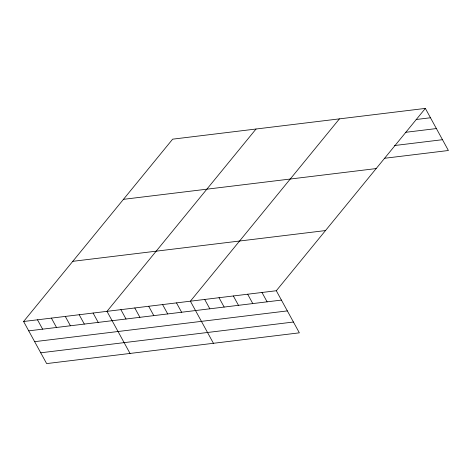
<?xml version="1.0" encoding="UTF-8"?>
<svg xmlns="http://www.w3.org/2000/svg" width="472" height="472" viewBox="0 0 472 472"><rect width="100%" height="100%" fill="white"/><g stroke="black" fill="none" stroke-linecap="round" stroke-linejoin="round"><path stroke-width="0.71" d="M425.355 108.407L276.309 290.734L299.354 332.837L46.645 363.593L23.6 321.497L172.646 139.163L425.355 108.407L448.4 150.503L384.674 158.262M256.036 129.015L106.991 311.349L130.042 353.445M339.433 118.861L190.387 301.195L213.432 343.291M416.156 119.505L430.476 117.764M405.601 132.313L436.388 128.567M394.515 145.535L442.482 139.7M123.457 199.337L376.166 168.575M72.782 261.329L325.491 230.566M23.6 321.497L276.309 290.734M28.721 330.854L281.43 300.092M34.639 341.663L287.348 310.901M40.734 352.791L293.442 322.028M261.99 292.481L267.111 301.838M247.67 294.221L252.791 303.579M233.345 295.968L238.472 305.325M219.026 297.708L224.153 307.065M204.706 299.454L209.828 308.812M176.487 302.888L181.614 312.246M162.586 304.582L167.713 313.939M148.692 306.269L153.813 315.626M134.791 307.962L139.913 317.32M120.891 309.656L126.018 319.013M93.096 313.036L98.217 322.4M79.196 314.73L84.317 324.087M65.295 316.423L70.422 325.78M51.395 318.116L56.522 327.474M37.5 319.809L42.622 329.167"/></g></svg>
